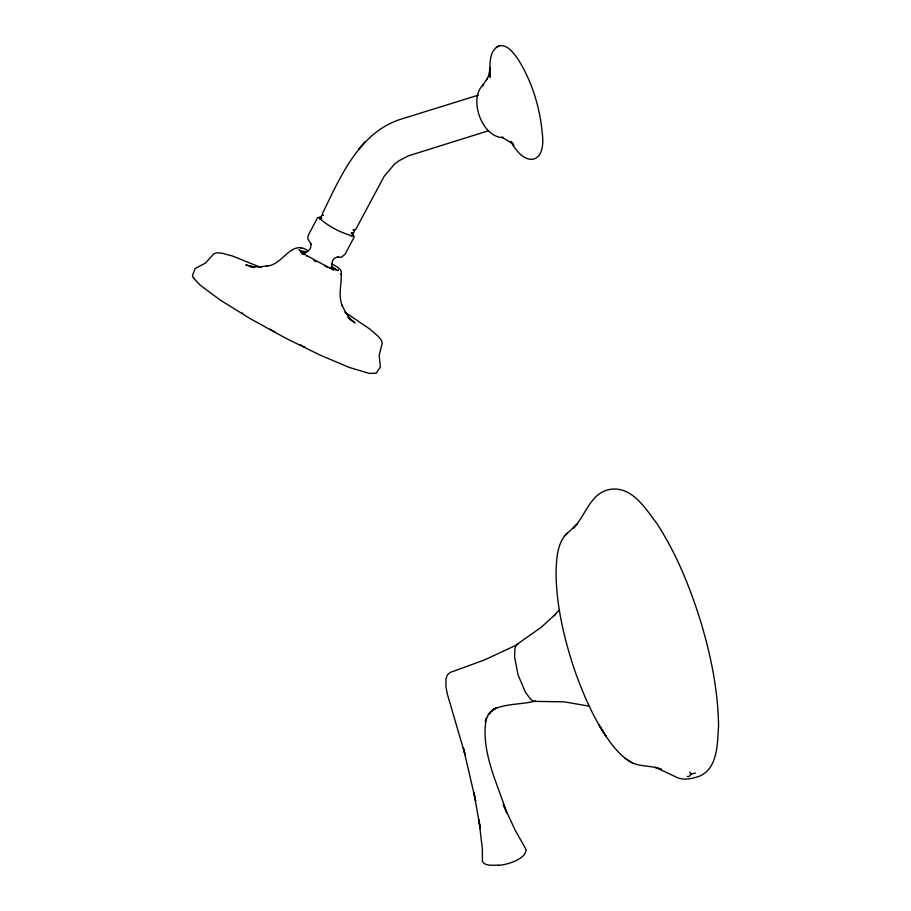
<?xml version="1.0" encoding="UTF-8"?>
<svg xmlns="http://www.w3.org/2000/svg" width="911" height="911" viewBox="0 0 911 911"><rect width="100%" height="100%" fill="white"/><g stroke="black" fill="none" stroke-linecap="round" stroke-linejoin="round"><path stroke-width="1.37" d="M496.347 47.281C505.32 41.246 513.747 53.054 518.2 59.454C531.944 81.58 539.927 107.236 542.227 133.131C546.611 164.925 524.508 167.806 511.06 141.626L513.85 145.487L510.9 141.877L513.348 144.701L510.001 141.433L512.119 143.357L501.893 137.162L503.259 137.607C481.817 137.755 468.14 98.297 483.217 84.837L482.386 85.748L487.567 78.152L486.747 79.769L488.649 75.545L490.164 67.608L489.947 72.197C489.936 63.668 489.309 52.212 497.269 46.837M303.112 252.848L302.771 251.607L300.231 251.106M352.136 232.988L351.225 232.909L353.479 232.852L354.493 231.371L353.73 229.788L352.978 230.005L355.165 229.971L356.326 228.331L384.317 176.074L394.657 163.969L399.029 160.712L408.549 155.804L488.239 130.842M298.888 249.512C303.272 254.807 324.601 265.021 332.731 269.428M319.772 219.039C323.052 218.947 319.374 215.577 322.961 215.076L323.291 215.565L322.209 213.994L324.179 209.974C341.614 174.217 360.38 131.355 402.184 118.794L478.241 95.177M302.657 253.144L302.156 254.101M338.015 270.669L338.539 270.248L329.361 267.993M559.445 609.675L554.116 615.711L555.573 614.105L541.419 627.155L516.389 644.794L514.954 648.461L514.544 656.774L518.029 674.778L525.226 691.893L530.27 698.862L533.584 701.356L564.137 701.846L589.702 706.219M564.33 536.169L576.97 524.258L573.042 528.551C586.263 515.353 590.499 490.938 612.488 489.082C633.134 487.715 645.853 509.112 656.842 523.461C676.474 553.672 690.048 587.413 700.753 621.701C710.887 655.669 718.21 690.8 718.563 726.374C717.299 743.456 718.084 767.779 699.75 776.104C691.745 778.837 682.521 781.08 674.698 776.343L655.453 767.324L661.523 769.465C652.128 765.342 641.481 767.016 632.166 762.826C624.297 758.635 618.022 752.213 612.534 745.289C595.68 723.288 584.509 697.553 575.137 671.658C564.41 639.818 556.336 606.612 556.052 572.86C556.45 559.172 556.94 543.252 567.257 532.958M535.543 701.014C521.935 704.658 506.539 703.383 493.329 709.339L496.894 707.699L490.619 711.753L488.262 714.577L493.056 709.521L488.25 714.862L485.301 721.478L486.406 718.312C480.12 750.208 497.349 783.266 506.858 813.113L503.282 804.618L515.182 830.206L526.011 849.428C526.569 859.027 506.573 865.131 497.805 865.382M333.198 269.132L334.417 268.745L336.057 270.009M302.805 253.793C307.69 251.971 311.778 249.648 310.799 243.772L311.061 244.285L307.964 239.103L307.952 235.938L317.563 217.672L319.499 217.171L321.811 218.538L320.763 217.023L321.116 217.547M498.499 46.245L499.422 45.789M300.71 251.96C301.587 249.83 307.633 252.939 305.39 251.96L306.335 252.301M695.503 773.018L690.379 774.293M313.794 260.569L316.345 261.651M331.672 266.467L335.464 269.064M498.989 865.313C493.99 864.858 484.914 866.703 482.431 861.328L482.34 848.813L478.913 819.581L480.245 828.566L473.959 792.809L475.644 800.894L463.38 748.011L465.111 754.82L447.347 694.136L445.9 686.45L446.003 678.877L447.233 675.108L450.193 672.455L484.39 659.974L517.96 644.339M300.858 252.313L304.764 254.681M350.587 235.79L351.68 235.733L352.887 234.127L351.919 232.373M352.887 236.086C340.725 232.738 328.427 226.475 319.123 217.968M274.746 331.615L273.391 331.137M307.929 250.821C291.418 238.671 282.877 265.295 266.946 265.978L267.88 265.75L259.009 267.014L249.568 266.365L254.704 267.185L245.765 264.873L254.078 267.561M301.017 248.134L301.598 248.339M304.991 347.273L302.281 345.975M306.46 255.9L307.109 256.162M324.589 265.796L327.186 267.287M261.241 267.583L232.168 255.911L221.453 253.087L216.977 252.78L213.914 253.668L205.51 263.051L195.25 268.46L192.472 275.418L193.508 278.06L200.147 285.143L220.462 300.197L250.138 318.588L285.018 337.822L319.818 354.971L349.232 367.406L369.274 373.43L376.243 373.123L380.411 366.894L379.158 355.37L382.244 343.151L381.219 340.088L378.418 336.535L369.991 329.178L345.075 312.257M271.501 330.158L272.457 330.682M242.03 312.951L242.838 313.452M632.166 762.826L625.276 758.487M331.991 263.609C334.929 266.422 343.276 268.847 340.987 274.131L341.238 273.664C341.796 284.312 337.81 295.563 342.399 306.096L342.046 305.185L345.952 313.236L351.76 320.683L348.15 316.857L355.051 322.972L348.116 317.563M301.347 345.417L300.402 344.665M269.952 329.156L270.59 329.611M333.05 269.257L333.802 270.157M352.716 234.514L354.277 236.86L345.121 254.18L341.602 257.153L337.469 257.187L338.277 257.209C332.003 256.822 330.75 264.554 332.504 269.724M193.804 278.436L193.337 277.65M689.673 772.084C692.554 774.452 688.716 777.584 687.372 776.411M489.822 67.904L490.095 77.344L489.993 73.62M365.129 142.036L358.672 149.119L365.129 142.036M605.929 736.145L598.937 724.94L605.929 736.145"/></g></svg>
